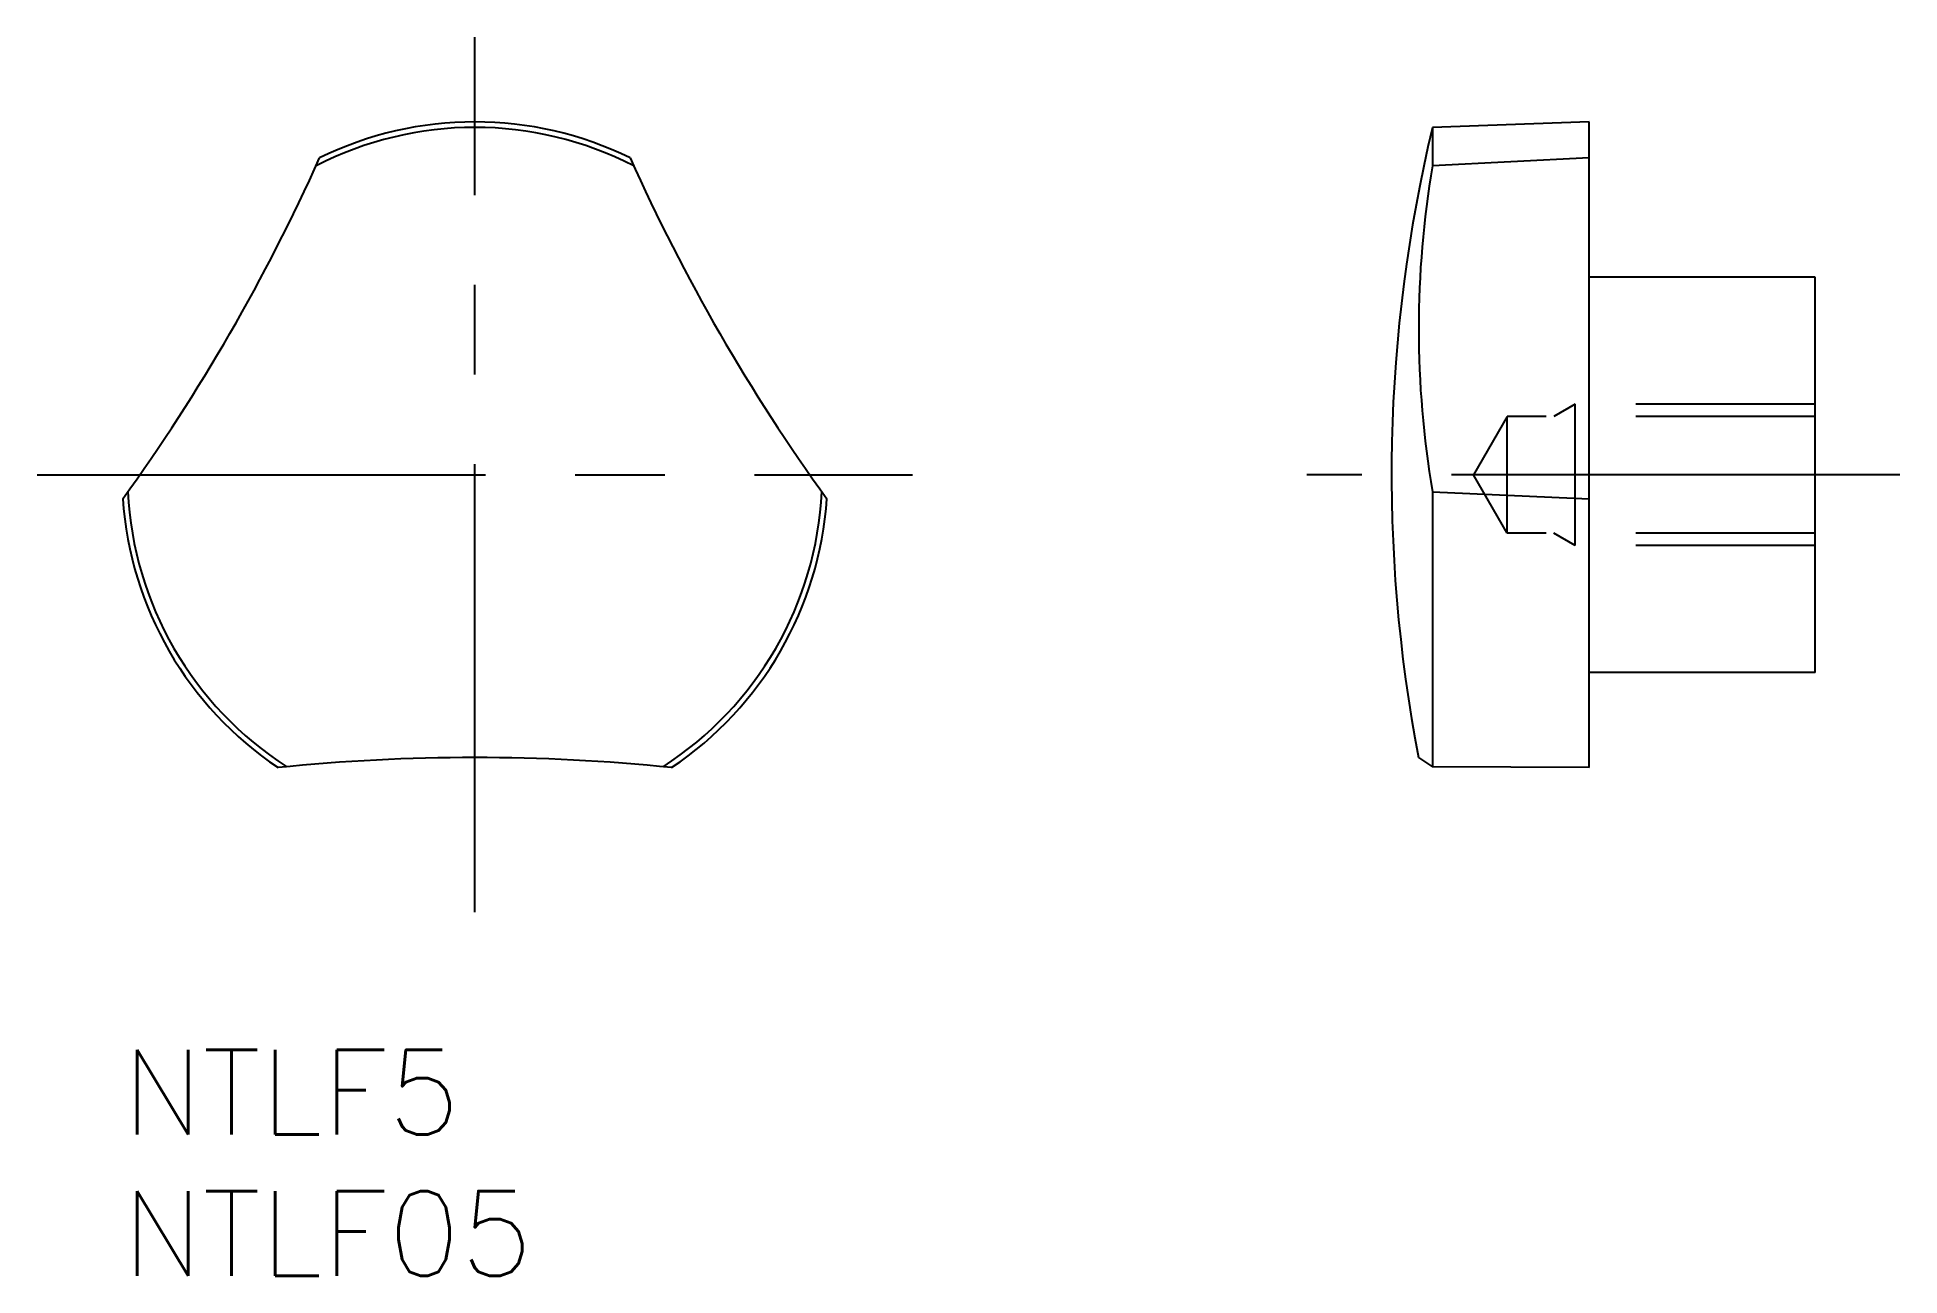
# Model space of a CAD drawing. Extents: x -3 to 62.9, y -8 to 35.9.
import ezdxf

# ---------------------------------------------------------------- set-up
doc = ezdxf.new("R2010")
doc.units = 0
doc.header["$LTSCALE"] = 0.5
doc.linetypes.add('CENTER', pattern=[50.8, 31.75, -6.35, 6.35, -6.35])
doc.linetypes.add('DASHED', pattern=[19.05, 12.7, -6.35])
for name, color, linetype in [('MSM_CENTER', 1, 'CENTER'), ('MSM_CONTINUOUS', 7, 'CONTINUOUS'), ('MSM_DASHED', 4, 'DASHED'), ('MSM_PART_NUMBER', 7, 'CONTINUOUS')]:
    doc.layers.add(name, color=color, linetype=linetype)
doc.styles.get("Standard").update_dxf_attribs({"font": 'txt.shx', "height": 3, "bigfont": 'bigfont.shx'})

# ---------------------------------------------------------------- blocks, each defined once
blk = doc.blocks.new('*U9')
at = {"layer": 'MSM_PART_NUMBER'}
blk.add_text('NTLF5', height=3, dxfattribs=at).set_placement((0, -3))
blk = doc.blocks.new('*U10')
at = {"layer": 'MSM_PART_NUMBER'}
blk.add_text('NTLF05', height=3, dxfattribs=at).set_placement((0, -8))

msp = doc.modelspace()

# ---------------------------------------------------------------- linework, layer by layer
at = {"layer": 'MSM_CENTER'}
for p, q in [((12.471, 4.876), (12.471, 35.876)), ((-3.029, 20.376), (27.971, 20.376)), ((62.942, 20.376), (41.942, 20.376))]:
    msp.add_line(p, q, dxfattribs=at)
at = {"layer": 'MSM_CONTINUOUS'}
for p, q in [((51.942, 32.876), (46.391, 32.682)), ((46.391, 32.682), (46.391, 31.32)), ((51.942, 10), (51.942, 32.876)), ((51.942, 31.601), (46.391, 31.32)), ((59.942, 27.376), (51.942, 27.376)), ((59.942, 13.376), (59.942, 27.376)), ((46.391, 19.776), (51.942, 19.526)), ((46.391, 19.776), (46.391, 10.031)), ((59.942, 13.376), (51.942, 13.376)), ((45.898, 10.358), (46.391, 10.031)), ((51.942, 10), (46.391, 10.031))]:
    msp.add_line(p, q, dxfattribs=at)
for centre, radius, start, end in [((12.471, 20.376), 12.306, 62.79417, 117.20583), ((12.471, 20.376), 12.5, 63.89612, 116.10388), ((97.942, 20.376), 53, 166.57389, 190.89482), ((-55.094, 59.384), 68, 324.11591, 335.88409), ((80.036, 59.384), 68, 204.11591, 215.88409), ((80.354, 25.548), 34.45, 170.35425, 189.64575), ((12.471, 20.376), 12.5, 183.89612, 236.10388), ((12.471, 20.376), 12.306, 182.79417, 237.20583), ((12.471, 20.376), 12.306, 302.79417, 357.20583), ((12.471, 20.376), 12.5, 303.89612, 356.10388), ((12.471, -57.642), 68, 84.11591, 95.88409)]:
    msp.add_arc(centre, radius, start, end, dxfattribs=at)
at = {"layer": 'MSM_DASHED'}
for p, q in [((49.042, 22.443), (47.849, 20.376)), ((49.042, 18.309), (49.042, 22.443)), ((59.942, 22.443), (49.042, 22.443)), ((51.442, 22.876), (50.692, 22.443)), ((59.942, 22.876), (51.442, 22.876)), ((51.442, 17.876), (51.442, 22.876)), ((49.042, 18.309), (47.849, 20.376)), ((59.942, 18.309), (49.042, 18.309)), ((51.442, 17.876), (50.692, 18.309)), ((59.942, 17.876), (51.442, 17.876))]:
    msp.add_line(p, q, dxfattribs=at)

# ---------------------------------------------------------------- block references
at = {"layer": 'MSM_CONTINUOUS'}
for name in ['*U9', '*U10']:
    msp.add_blockref(name, (0, 0), dxfattribs=at)

doc.saveas('drawing.dxf')
